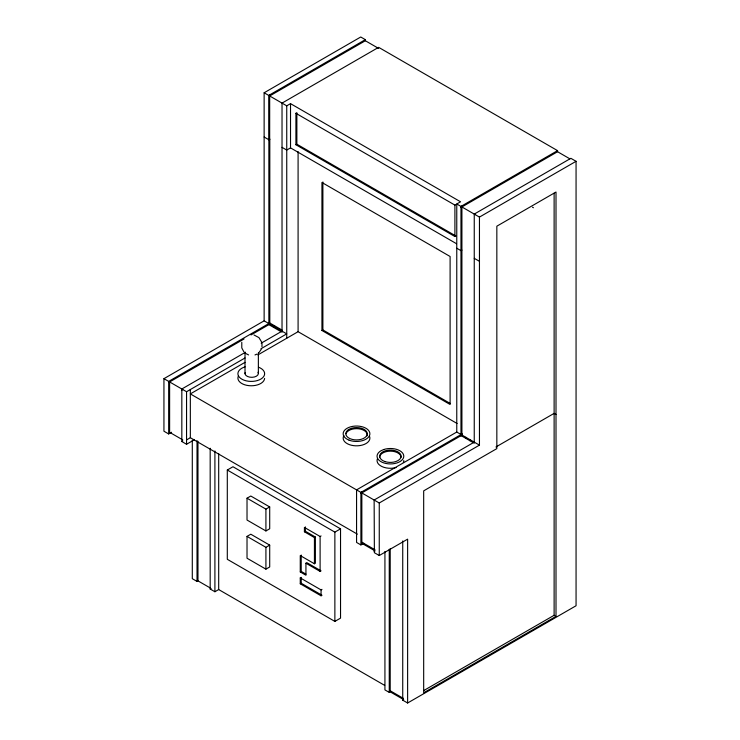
<?xml version="1.0" encoding="UTF-8"?>
<svg xmlns="http://www.w3.org/2000/svg" width="740" height="740" viewBox="0 0 740 740"><rect width="100%" height="100%" fill="white"/><g stroke="black" fill="none" stroke-linecap="round" stroke-linejoin="round"><path stroke-width="1.11" d="M261.969 346.764L261.969 343.453M241.786 342.305L241.786 347.911L243.802 351.731M261.192 349.437L258.963 352.591M171.569 432.262L168.665 433.945L163.938 431.217L163.938 378.667L264.134 320.827L264.134 92.768L360.741 37L365.338 39.655L365.338 40.746L269.675 95.969L286.741 105.829L290.524 103.646L460.548 201.798L456.765 203.981L456.765 432.04L356.569 489.88L356.569 542.429L360.898 544.927L363.803 543.252M264.134 92.768L268.731 95.423L365.338 39.655M295.917 113.303L296.86 112.758L296.86 144.198L455.849 235.986L454.906 236.532L295.917 144.744L295.917 113.303L454.906 205.1L455.849 204.554M250.999 334.961L269.804 324.101L269.804 139.194L268.731 139.666L268.731 95.423M264.134 137.011L268.861 139.74L269.804 139.194M295.917 144.744L296.86 144.198M456.543 243.728L290.524 147.88L286.741 150.063L282.023 147.334M456.765 203.981L460.964 206.414L557.562 150.636L557.562 151.728L460.964 207.505M163.938 378.667L168.665 381.396L269.804 323.01L282.023 330.068M168.665 382.488L244.052 338.966M273.587 327.376L274.531 326.83L274.531 325.739M461.908 206.96L479.455 217.088L576.062 161.311L576.062 605.755L407.62 703L402.736 700.179L402.736 540.949M245.319 352.342L181.827 389L181.827 441.539L186.554 444.268L194.37 439.754M261.183 343.175L282.023 331.15M181.827 390.091L182.771 389.545M169.617 433.4L169.617 381.942L186.554 391.728L244.996 357.984M260.906 348.799L286.741 333.879L269.804 324.101M244.996 362.35L190.337 393.911L360.898 492.387L462.038 433.992L462.038 435.083L360.898 493.478M257.918 354.886L298.091 331.696L457.107 423.502M321.937 330.493L450.105 404.493L450.105 256.493L321.937 182.493L321.937 330.493L322.881 329.947L450.05 403.365M461.908 250.102L460.964 250.647L456.765 248.224M181.827 441.539L182.771 440.994M186.554 439.902L190.337 437.719L357.346 534.141M227.3 470.02L232.971 466.746L340.539 528.85L340.539 618.131L334.868 621.406L227.3 559.301L227.3 470.02L334.868 532.125L340.539 528.85M247.021 498.205L250.795 496.022L269.702 506.937L269.702 528.767L265.919 530.95L247.021 520.035L247.021 498.205L265.919 509.12L269.702 506.937M247.021 536.398L250.795 534.215L269.702 545.13L269.702 566.96L265.919 569.143L247.021 558.228L247.021 536.398L265.919 547.313L269.702 545.13M192.298 440.226L192.298 578.689L197.025 581.418L197.969 580.872L210.188 587.921M460.964 434.463L462.038 433.992M321.058 535.936L320.106 536.482L304.418 527.426L304.418 531.792L305.361 531.246L315.388 537.027L315.388 563.223L314.435 563.769L300.264 555.583L300.264 571.955L305.935 575.23L305.935 563.223L306.878 562.678L321.058 570.864L320.106 571.409L305.935 563.223M210.179 448.246L210.179 589.012L211.131 588.466M210.179 589.012L214.905 591.741L218.689 589.558L384.707 685.407M474.248 442.132L374.135 500.027L374.385 552.706L379.259 555.527L407.62 539.155L407.62 703M304.418 531.792L314.435 537.573L315.388 537.027M361.841 492.933L379.259 502.987L479.455 445.138L479.455 217.088M495.939 446.969L554.121 413.373L556.008 414.465M300.264 571.955L301.208 571.409L305.935 574.138M300.264 577.903L301.208 577.357L301.208 583.25L322.002 595.256L321.058 595.802L300.264 583.795L300.264 577.903L321.058 589.909L322.002 589.364M300.264 583.795L301.208 583.25M374.135 551.476L375.078 550.93L361.841 543.29M384.93 551.439L384.93 689.902L389.259 692.399L390.202 691.854L402.726 699.078M402.736 700.179L403.689 699.633M423.779 690.54L554.121 615.291L556.008 616.383L556.008 192.03L496.836 226.19L496.836 448.625L423.678 490.861L423.678 692.779L556.008 616.383M256.974 354.108L254.986 354.932M253.987 334.97L258.963 337.625L261.775 342.305M248.575 354.932L245.671 353.461M557.562 150.636L378.63 47.332L282.032 103.1L282.023 332.242M576.062 161.311L570.864 158.314L474.248 214.082L474.248 443.223M365.338 40.746L378.63 48.424M557.562 151.728L569.911 158.86M532.486 207.209L533.429 207.755M474.248 258.315L479.455 261.322M264.134 320.827L268.861 323.556M456.765 432.04L461.094 434.537L461.094 435.629L473.397 442.733M462.038 435.083L479.455 445.138M281.08 331.705L268.861 324.647L268.861 139.74M361.841 542.198L375.004 549.792M169.617 432.308L182.771 439.902M390.202 690.762L403.356 698.357M554.121 193.242L554.121 615.291M475.191 213.536L475.191 214.628M470.002 439.68L470.002 440.772M465.821 437.266L465.821 438.358M461.908 205.868L461.908 433.918M460.964 206.414L460.964 436.017M454.906 205.1L454.906 236.532M390.202 548.784L390.202 691.854M389.259 549.321L389.259 692.399M379.259 502.987L379.259 555.527M361.841 491.841L361.841 544.381M360.898 492.387L360.898 544.927M334.868 532.125L334.868 621.406M322.881 181.947L322.881 329.947M321.058 589.909L321.058 595.802M320.106 536.482L320.106 571.409M314.435 537.573L314.435 563.769M305.361 526.88L305.361 531.246M301.208 555.037L301.208 571.409M298.091 151.598L298.091 331.696M290.524 103.646L290.524 147.88M286.741 105.829L286.741 338.245M269.675 94.877L269.675 139.12M265.919 509.12L265.919 530.95M265.919 547.313L265.919 569.143M258.362 352.823L258.362 373.256M245.014 352.101L245.014 373.672M218.689 453.602L218.689 589.558M214.905 450.975L214.905 591.741M197.969 441.308L197.969 580.872M197.025 440.642L197.025 581.418M190.337 389.545L190.337 437.719M186.554 391.728L186.554 444.268M168.665 381.396L168.665 433.945M369.649 436.637A13.366 7.715 0 0 1 355.607 445.813A13.366 7.715 0 0 1 343.887 435.61M396.113 467.56A13.366 7.715 0 0 1 381.868 466.514A13.366 7.715 0 0 1 377.493 458.606M403.781 460.548A13.366 7.715 0 0 1 403.337 462.546M345.996 433.779A10.693 6.17 0 0 1 346.829 432.234L348.327 430.874A10.693 6.17 0 0 1 361.037 429.237A10.693 6.17 0 0 1 367.068 435.897M379.685 457.329A10.693 6.17 0 0 1 390.378 451.15A10.693 6.17 0 0 1 401.071 457.329M264.624 378.399A13.366 7.715 0 0 1 248.954 385.66A13.366 7.715 0 0 1 238.521 375.744M258.454 367.188A13.366 7.715 0 0 1 261.127 378.908A13.366 7.715 0 0 1 240.667 378.399A13.366 7.715 0 0 1 245.097 366.855M258.047 372.266A6.688 3.857 0 0 1 252.053 377.317A6.688 3.857 0 0 1 245.153 372.664M348.327 429.783L346.829 431.143A10.693 6.17 0 0 0 356.55 439.921A10.693 6.17 0 0 0 366.217 431.124A10.693 6.17 0 0 0 348.327 429.783M383.681 449.541L380.924 450.78A13.366 7.715 0 0 0 385.892 463.471A13.366 7.715 0 0 0 403.726 455.507A13.366 7.715 0 0 0 383.681 449.541M349.067 440.152A13.366 7.715 0 0 0 369.861 434.278A13.366 7.715 0 0 0 350.658 426.814A13.366 7.715 0 0 0 349.067 440.152M385.031 461.584A10.693 6.17 0 0 0 401.071 456.238A10.693 6.17 0 0 0 385.031 450.891A10.693 6.17 0 0 0 385.031 461.584"/></g></svg>
